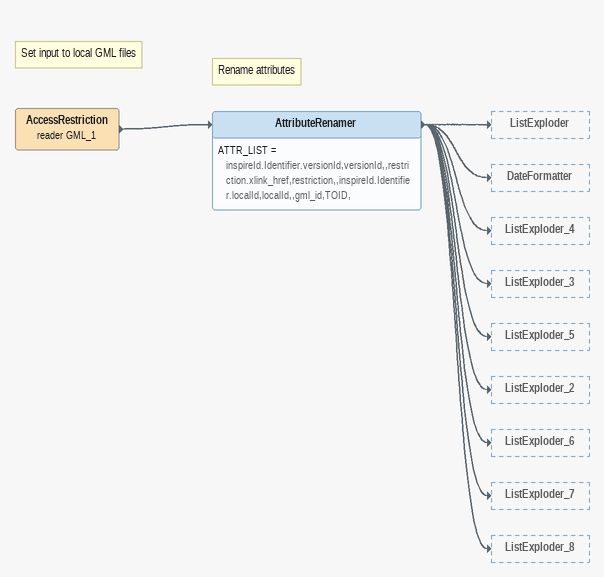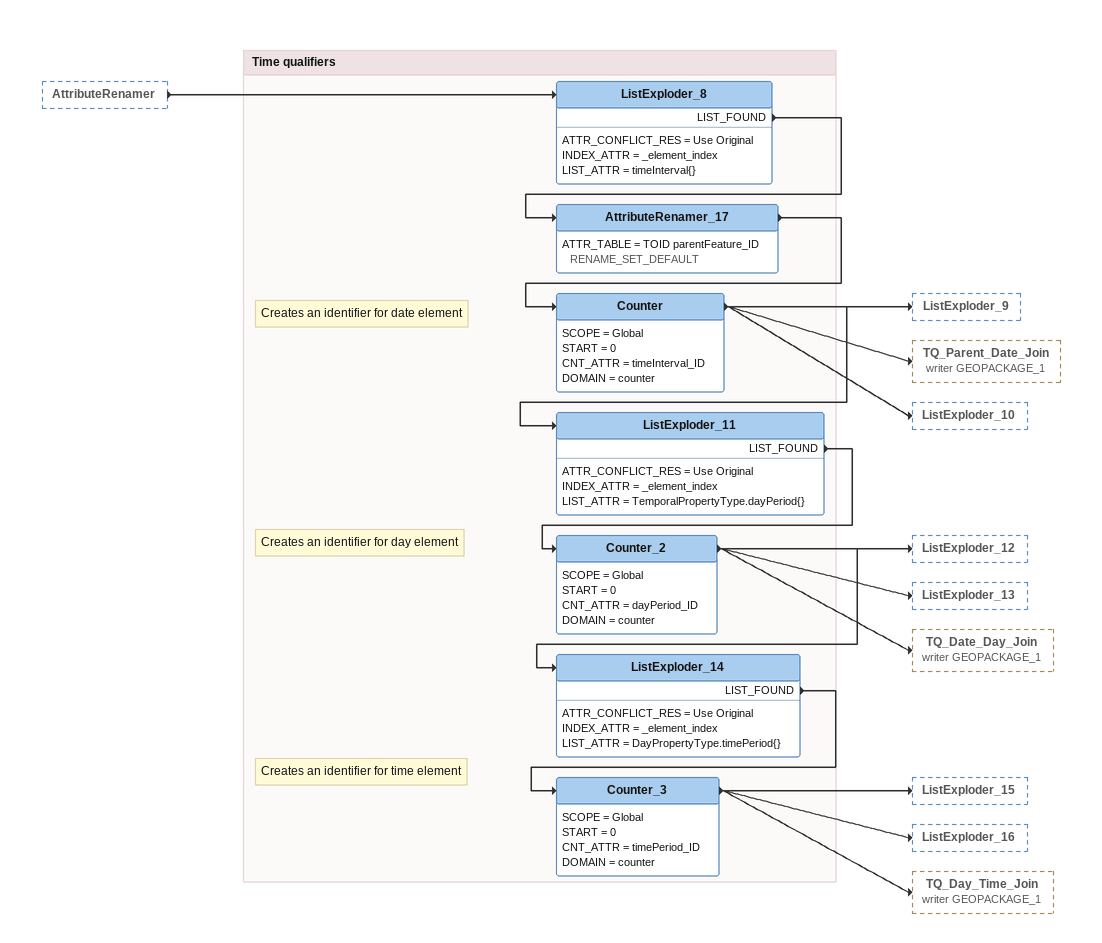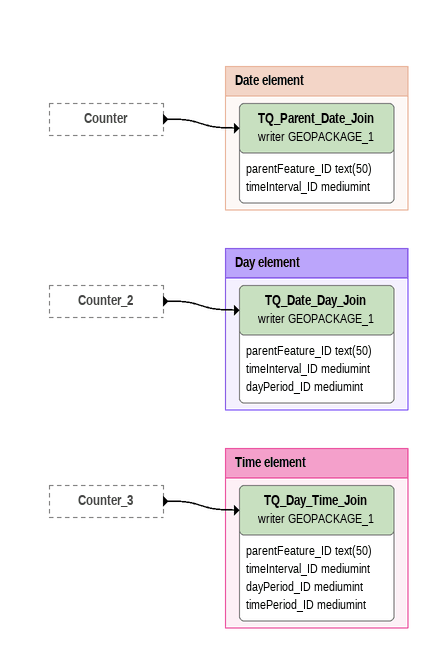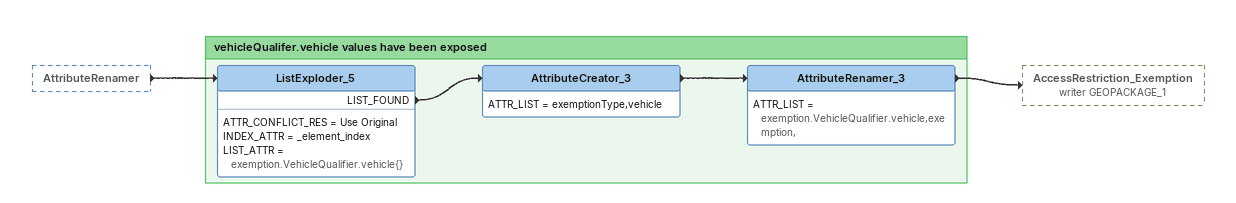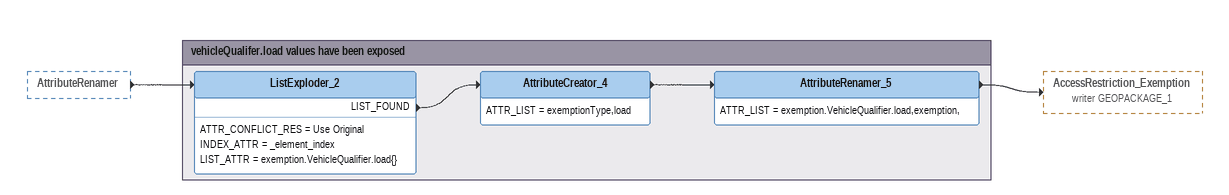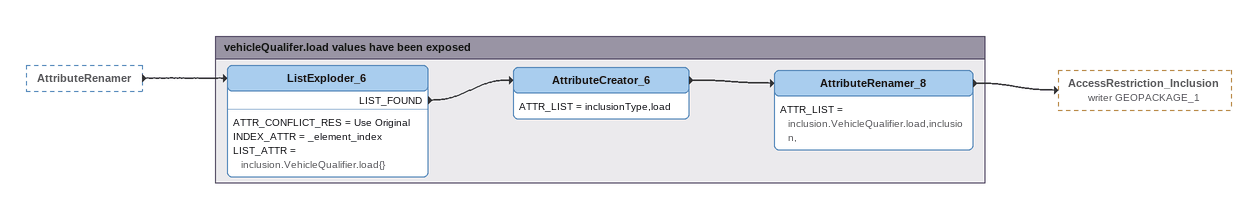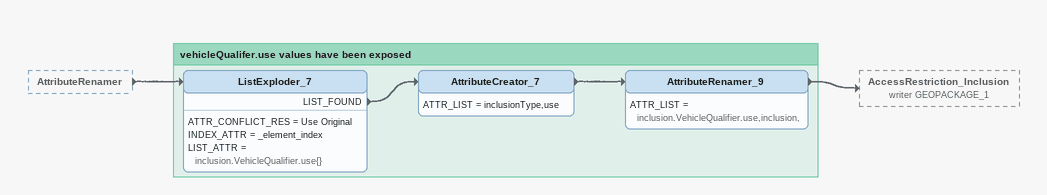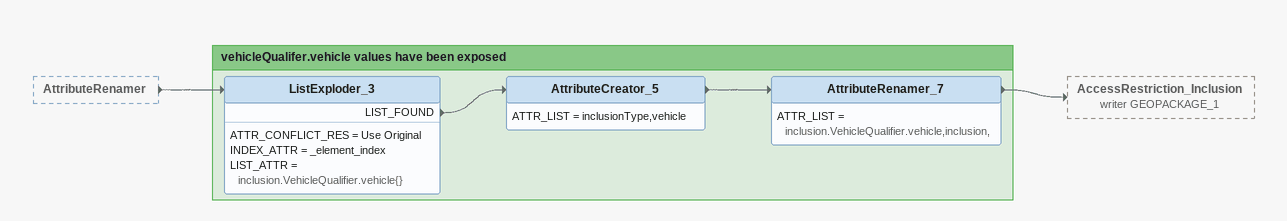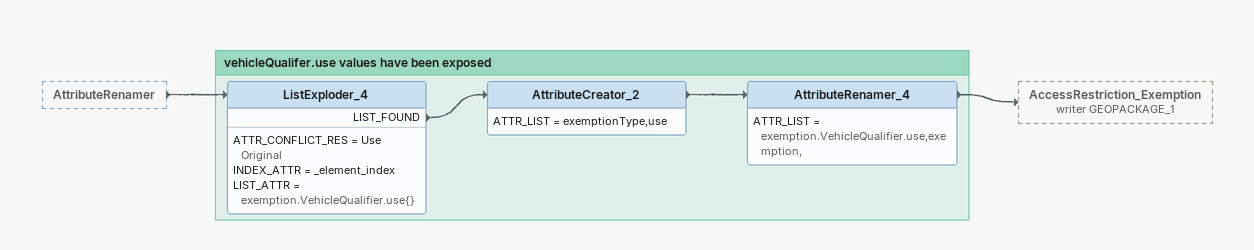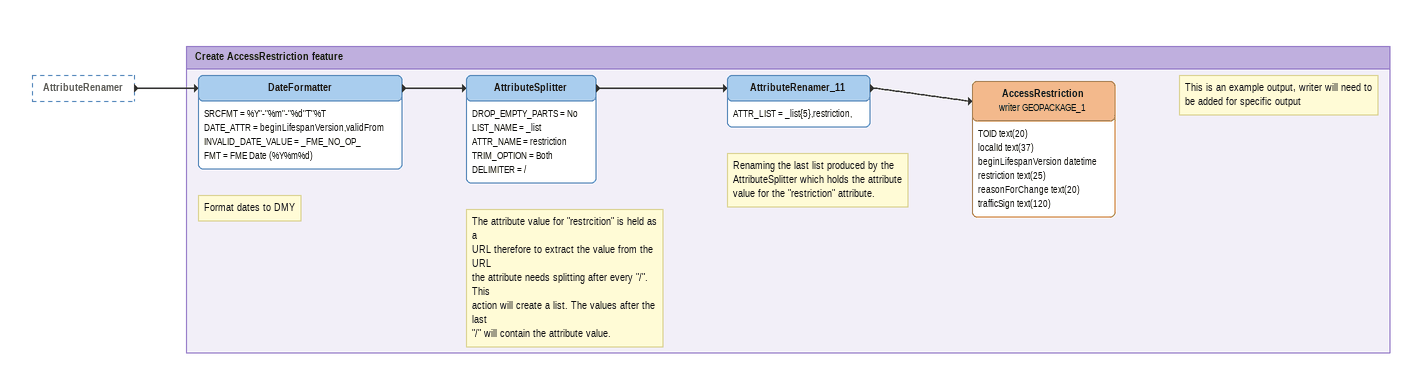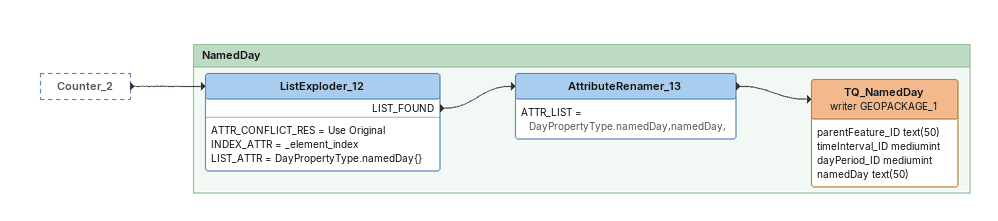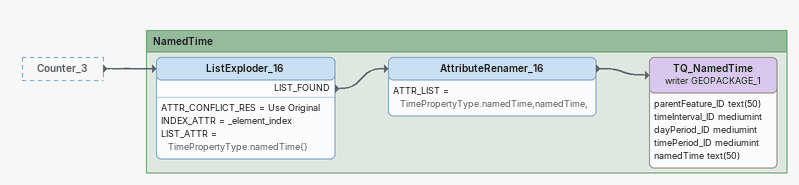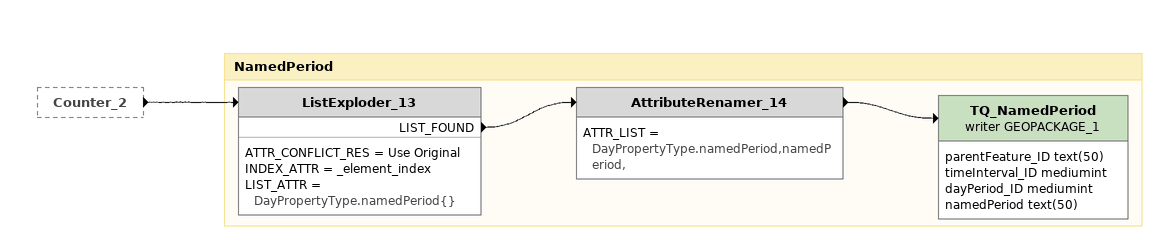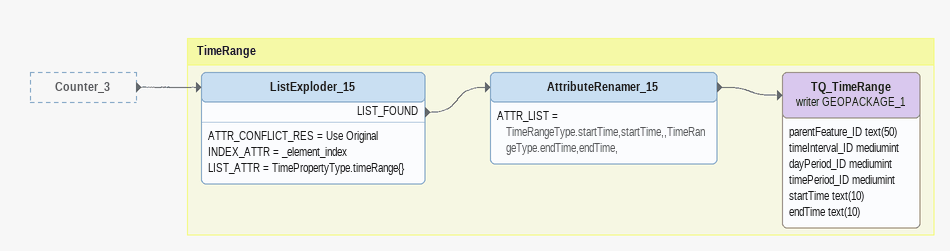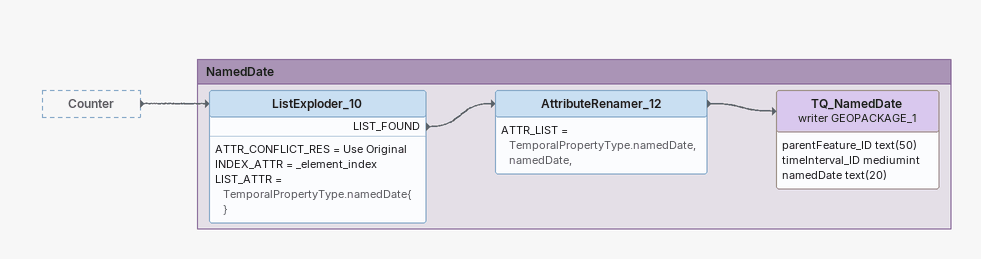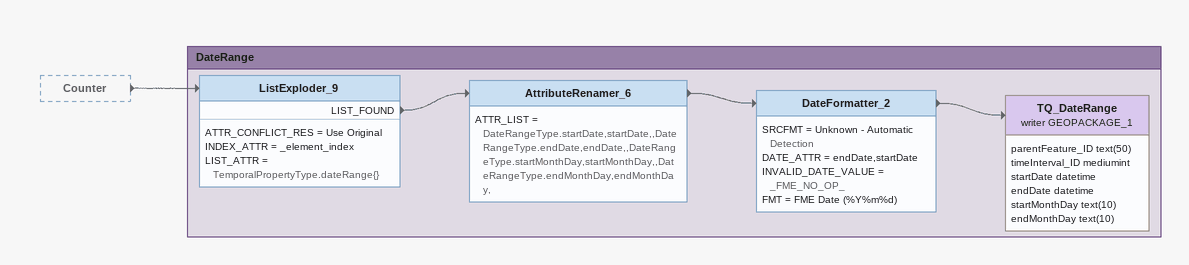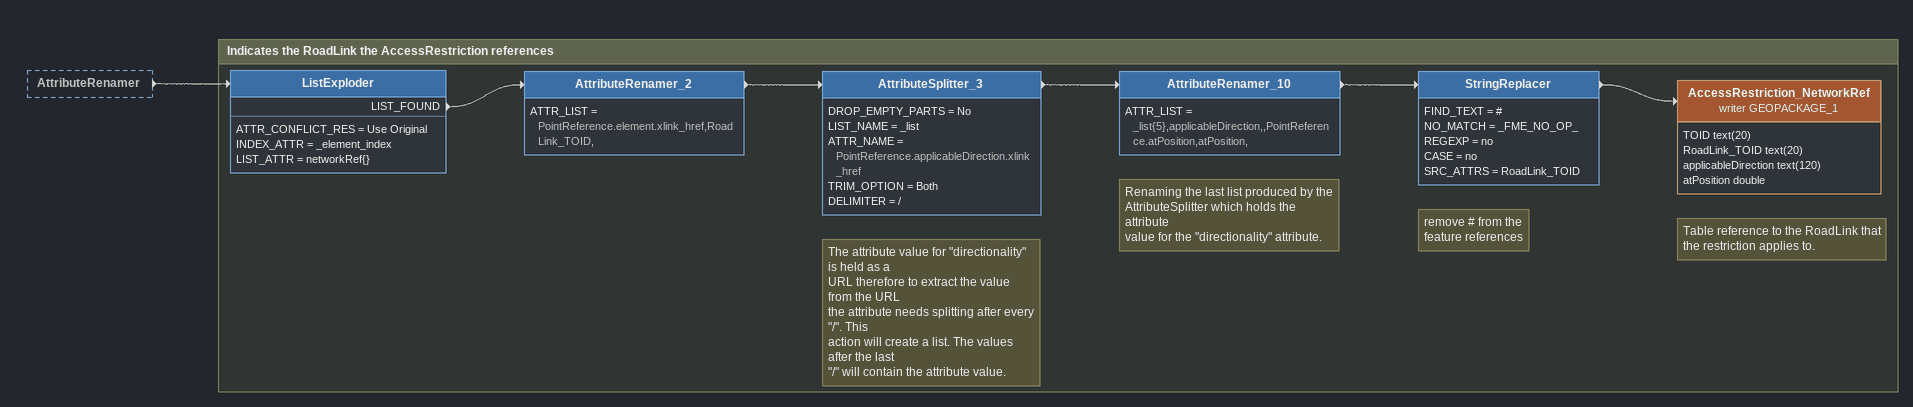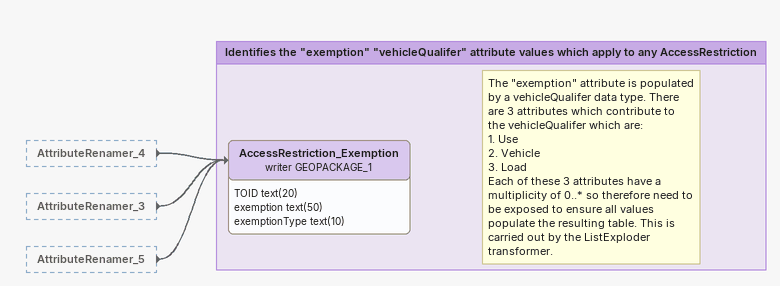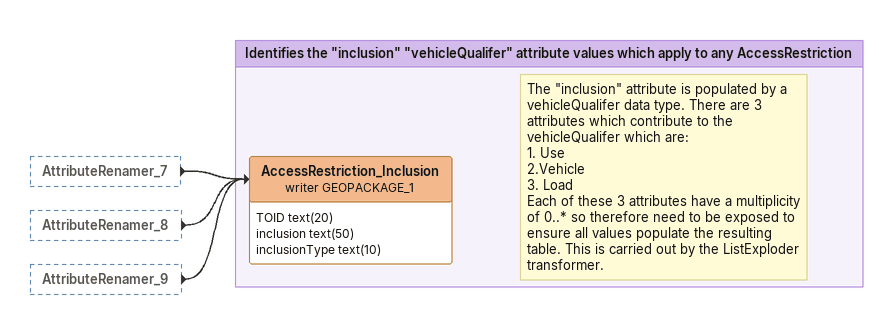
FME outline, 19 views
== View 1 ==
Note: Set input to local GML files
AccessRestriction (reader GML_1)
    -> AttributeRenamer
Note: Rename attributes
AttributeRenamer
    ATTR_LIST = inspireId.Identifier.versionId,versionId,,restriction.xlink_href,restriction,,inspireId.Identifier.localId,localId,,gml_id,TOID,
    -> ListExploder
    -> DateFormatter
    -> ListExploder_4
    -> ListExploder_3
    -> ListExploder_5
    -> ListExploder_2
    -> ListExploder_6
    -> ListExploder_7
    -> ListExploder_8

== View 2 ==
AttributeRenamer [outside]
    -> ListExploder_8

Bookmark: Time qualifiers
ListExploder_8
    ATTR_CONFLICT_RES = Use Original
    INDEX_ATTR = _element_index
    LIST_ATTR = timeInterval{}
    LIST_FOUND -> AttributeRenamer_17
AttributeRenamer_17
    ATTR_TABLE = TOID parentFeature_ID RENAME_SET_DEFAULT
    -> Counter
Note: Creates an identifier for date element
Counter
    SCOPE = Global
    START = 0
    CNT_ATTR = timeInterval_ID
    DOMAIN = counter
    -> ListExploder_9
    -> TQ_Parent_Date_Join (writer GEOPACKAGE_1)
    -> ListExploder_10
    -> ListExploder_11
ListExploder_11
    ATTR_CONFLICT_RES = Use Original
    INDEX_ATTR = _element_index
    LIST_ATTR = TemporalPropertyType.dayPeriod{}
    LIST_FOUND -> Counter_2
Note: Creates an identifier for day element
Counter_2
    SCOPE = Global
    START = 0
    CNT_ATTR = dayPeriod_ID
    DOMAIN = counter
    -> ListExploder_12
    -> ListExploder_13
    -> ListExploder_14
    -> TQ_Date_Day_Join (writer GEOPACKAGE_1)
ListExploder_14
    ATTR_CONFLICT_RES = Use Original
    INDEX_ATTR = _element_index
    LIST_ATTR = DayPropertyType.timePeriod{}
    LIST_FOUND -> Counter_3
Note: Creates an identifier for time element
Counter_3
    SCOPE = Global
    START = 0
    CNT_ATTR = timePeriod_ID
    DOMAIN = counter
    -> ListExploder_15
    -> ListExploder_16
    -> TQ_Day_Time_Join (writer GEOPACKAGE_1)

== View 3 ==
Counter [outside]
    -> TQ_Parent_Date_Join (writer GEOPACKAGE_1)
Counter_2 [outside]
    -> TQ_Date_Day_Join (writer GEOPACKAGE_1)
Counter_3 [outside]
    -> TQ_Day_Time_Join (writer GEOPACKAGE_1)

Bookmark: Date element
TQ_Parent_Date_Join (writer GEOPACKAGE_1)
    attributes: parentFeature_ID text(50), timeInterval_ID mediumint

Bookmark: Day element
TQ_Date_Day_Join (writer GEOPACKAGE_1)
    attributes: parentFeature_ID text(50), timeInterval_ID mediumint, dayPeriod_ID mediumint

Bookmark: Time element
TQ_Day_Time_Join (writer GEOPACKAGE_1)
    attributes: parentFeature_ID text(50), timeInterval_ID mediumint, dayPeriod_ID mediumint, timePeriod_ID mediumint

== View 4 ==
AttributeRenamer [outside]
    -> ListExploder_5

Bookmark: vehicleQualifer.vehicle values have been exposed
ListExploder_5
    ATTR_CONFLICT_RES = Use Original
    INDEX_ATTR = _element_index
    LIST_ATTR = exemption.VehicleQualifier.vehicle{}
    LIST_FOUND -> AttributeCreator_3
AttributeCreator_3
    ATTR_LIST = exemptionType,vehicle
    -> AttributeRenamer_3
AttributeRenamer_3
    ATTR_LIST = exemption.VehicleQualifier.vehicle,exemption,
    -> AccessRestriction_Exemption (writer GEOPACKAGE_1)

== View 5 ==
AttributeRenamer [outside]
    -> ListExploder_2

Bookmark: vehicleQualifer.load values have been exposed
ListExploder_2
    ATTR_CONFLICT_RES = Use Original
    INDEX_ATTR = _element_index
    LIST_ATTR = exemption.VehicleQualifier.load{}
    LIST_FOUND -> AttributeCreator_4
AttributeCreator_4
    ATTR_LIST = exemptionType,load
    -> AttributeRenamer_5
AttributeRenamer_5
    ATTR_LIST = exemption.VehicleQualifier.load,exemption,
    -> AccessRestriction_Exemption (writer GEOPACKAGE_1)

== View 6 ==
AttributeRenamer [outside]
    -> ListExploder_6

Bookmark: vehicleQualifer.load values have been exposed
ListExploder_6
    ATTR_CONFLICT_RES = Use Original
    INDEX_ATTR = _element_index
    LIST_ATTR = inclusion.VehicleQualifier.load{}
    LIST_FOUND -> AttributeCreator_6
AttributeCreator_6
    ATTR_LIST = inclusionType,load
    -> AttributeRenamer_8
AttributeRenamer_8
    ATTR_LIST = inclusion.VehicleQualifier.load,inclusion,
    -> AccessRestriction_Inclusion (writer GEOPACKAGE_1)

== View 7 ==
AttributeRenamer [outside]
    -> ListExploder_7

Bookmark: vehicleQualifer.use values have been exposed
ListExploder_7
    ATTR_CONFLICT_RES = Use Original
    INDEX_ATTR = _element_index
    LIST_ATTR = inclusion.VehicleQualifier.use{}
    LIST_FOUND -> AttributeCreator_7
AttributeCreator_7
    ATTR_LIST = inclusionType,use
    -> AttributeRenamer_9
AttributeRenamer_9
    ATTR_LIST = inclusion.VehicleQualifier.use,inclusion,
    -> AccessRestriction_Inclusion (writer GEOPACKAGE_1)

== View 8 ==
AttributeRenamer [outside]
    -> ListExploder_3

Bookmark: vehicleQualifer.vehicle values have been exposed
ListExploder_3
    ATTR_CONFLICT_RES = Use Original
    INDEX_ATTR = _element_index
    LIST_ATTR = inclusion.VehicleQualifier.vehicle{}
    LIST_FOUND -> AttributeCreator_5
AttributeCreator_5
    ATTR_LIST = inclusionType,vehicle
    -> AttributeRenamer_7
AttributeRenamer_7
    ATTR_LIST = inclusion.VehicleQualifier.vehicle,inclusion,
    -> AccessRestriction_Inclusion (writer GEOPACKAGE_1)

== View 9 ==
AttributeRenamer [outside]
    -> ListExploder_4

Bookmark: vehicleQualifer.use values have been exposed
ListExploder_4
    ATTR_CONFLICT_RES = Use Original
    INDEX_ATTR = _element_index
    LIST_ATTR = exemption.VehicleQualifier.use{}
    LIST_FOUND -> AttributeCreator_2
AttributeCreator_2
    ATTR_LIST = exemptionType,use
    -> AttributeRenamer_4
AttributeRenamer_4
    ATTR_LIST = exemption.VehicleQualifier.use,exemption,
    -> AccessRestriction_Exemption (writer GEOPACKAGE_1)

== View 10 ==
AttributeRenamer [outside]
    -> DateFormatter

Bookmark: Create AccessRestriction feature
Note: Format dates to DMY
DateFormatter
    SRCFMT = %Y"-"%m"-"%d"T"%T
    DATE_ATTR = beginLifespanVersion,validFrom
    INVALID_DATE_VALUE = _FME_NO_OP_
    FMT = FME Date (%Y%m%d)
    -> AttributeSplitter
Note: The attribute value for "restrcition" is held as a / URL therefore to extract the value from the URL / the attribute needs splitting after every "/". This / action will create a list. The values after the last / "/" will contain the attribute value.
AttributeSplitter
    DROP_EMPTY_PARTS = No
    LIST_NAME = _list
    ATTR_NAME = restriction
    TRIM_OPTION = Both
    DELIMITER = /
    -> AttributeRenamer_11
Note: Renaming the last list produced by the / AttributeSplitter which holds the attribute / value for the "restriction" attribute.
AttributeRenamer_11
    ATTR_LIST = _list{5},restriction,
    -> AccessRestriction (writer GEOPACKAGE_1)
Note: This is an example output, writer will need to be added for specific output
AccessRestriction (writer GEOPACKAGE_1)
    attributes: TOID text(20), localId text(37), beginLifespanVersion datetime, restriction text(25), reasonForChange text(20), trafficSign text(120)

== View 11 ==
Counter_2 [outside]
    -> ListExploder_12

Bookmark: NamedDay
ListExploder_12
    ATTR_CONFLICT_RES = Use Original
    INDEX_ATTR = _element_index
    LIST_ATTR = DayPropertyType.namedDay{}
    LIST_FOUND -> AttributeRenamer_13
AttributeRenamer_13
    ATTR_LIST = DayPropertyType.namedDay,namedDay,
    -> TQ_NamedDay (writer GEOPACKAGE_1)
TQ_NamedDay (writer GEOPACKAGE_1)
    attributes: parentFeature_ID text(50), timeInterval_ID mediumint, dayPeriod_ID mediumint, namedDay text(50)

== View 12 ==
Counter_3 [outside]
    -> ListExploder_16

Bookmark: NamedTime
ListExploder_16
    ATTR_CONFLICT_RES = Use Original
    INDEX_ATTR = _element_index
    LIST_ATTR = TimePropertyType.namedTime{}
    LIST_FOUND -> AttributeRenamer_16
AttributeRenamer_16
    ATTR_LIST = TimePropertyType.namedTime,namedTime,
    -> TQ_NamedTime (writer GEOPACKAGE_1)
TQ_NamedTime (writer GEOPACKAGE_1)
    attributes: parentFeature_ID text(50), timeInterval_ID mediumint, dayPeriod_ID mediumint, timePeriod_ID mediumint, namedTime text(50)

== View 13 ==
Counter_2 [outside]
    -> ListExploder_13

Bookmark: NamedPeriod
ListExploder_13
    ATTR_CONFLICT_RES = Use Original
    INDEX_ATTR = _element_index
    LIST_ATTR = DayPropertyType.namedPeriod{}
    LIST_FOUND -> AttributeRenamer_14
AttributeRenamer_14
    ATTR_LIST = DayPropertyType.namedPeriod,namedPeriod,
    -> TQ_NamedPeriod (writer GEOPACKAGE_1)
TQ_NamedPeriod (writer GEOPACKAGE_1)
    attributes: parentFeature_ID text(50), timeInterval_ID mediumint, dayPeriod_ID mediumint, namedPeriod text(50)

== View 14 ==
Counter_3 [outside]
    -> ListExploder_15

Bookmark: TimeRange
ListExploder_15
    ATTR_CONFLICT_RES = Use Original
    INDEX_ATTR = _element_index
    LIST_ATTR = TimePropertyType.timeRange{}
    LIST_FOUND -> AttributeRenamer_15
AttributeRenamer_15
    ATTR_LIST = TimeRangeType.startTime,startTime,,TimeRangeType.endTime,endTime,
    -> TQ_TimeRange (writer GEOPACKAGE_1)
TQ_TimeRange (writer GEOPACKAGE_1)
    attributes: parentFeature_ID text(50), timeInterval_ID mediumint, dayPeriod_ID mediumint, timePeriod_ID mediumint, startTime text(10), endTime text(10)

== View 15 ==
Counter [outside]
    -> ListExploder_10

Bookmark: NamedDate
ListExploder_10
    ATTR_CONFLICT_RES = Use Original
    INDEX_ATTR = _element_index
    LIST_ATTR = TemporalPropertyType.namedDate{}
    LIST_FOUND -> AttributeRenamer_12
AttributeRenamer_12
    ATTR_LIST = TemporalPropertyType.namedDate,namedDate,
    -> TQ_NamedDate (writer GEOPACKAGE_1)
TQ_NamedDate (writer GEOPACKAGE_1)
    attributes: parentFeature_ID text(50), timeInterval_ID mediumint, namedDate text(20)

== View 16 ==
Counter [outside]
    -> ListExploder_9

Bookmark: DateRange
ListExploder_9
    ATTR_CONFLICT_RES = Use Original
    INDEX_ATTR = _element_index
    LIST_ATTR = TemporalPropertyType.dateRange{}
    LIST_FOUND -> AttributeRenamer_6
AttributeRenamer_6
    ATTR_LIST = DateRangeType.startDate,startDate,,DateRangeType.endDate,endDate,,DateRangeType.startMonthDay,startMonthDay,,DateRangeType.endMonthDay,endMonthDay,
    -> DateFormatter_2
DateFormatter_2
    SRCFMT = Unknown - Automatic Detection
    DATE_ATTR = endDate,startDate
    INVALID_DATE_VALUE = _FME_NO_OP_
    FMT = FME Date (%Y%m%d)
    -> TQ_DateRange (writer GEOPACKAGE_1)
TQ_DateRange (writer GEOPACKAGE_1)
    attributes: parentFeature_ID text(50), timeInterval_ID mediumint, startDate datetime, endDate datetime, startMonthDay text(10), endMonthDay text(10)

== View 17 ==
AttributeRenamer [outside]
    -> ListExploder

Bookmark: Indicates the RoadLink the AccessRestriction references
ListExploder
    ATTR_CONFLICT_RES = Use Original
    INDEX_ATTR = _element_index
    LIST_ATTR = networkRef{}
    LIST_FOUND -> AttributeRenamer_2
AttributeRenamer_2
    ATTR_LIST = PointReference.element.xlink_href,RoadLink_TOID,
    -> AttributeSplitter_3
Note: The attribute value for "directionality" is held as a / URL therefore to extract the value from the URL / the attribute needs splitting after every "/". This / action will create a list. The values after the last / "/" will contain the attribute value.
AttributeSplitter_3
    DROP_EMPTY_PARTS = No
    LIST_NAME = _list
    ATTR_NAME = PointReference.applicableDirection.xlink_href
    TRIM_OPTION = Both
    DELIMITER = /
    -> AttributeRenamer_10
Note: Renaming the last list produced by the / AttributeSplitter which holds the attribute / value for the "directionality" attribute.
AttributeRenamer_10
    ATTR_LIST = _list{5},applicableDirection,,PointReference.atPosition,atPosition,
    -> StringReplacer
Note: remove # from the / feature references
StringReplacer
    FIND_TEXT = #
    NO_MATCH = _FME_NO_OP_
    REGEXP = no
    CASE = no
    SRC_ATTRS = RoadLink_TOID
    -> AccessRestriction_NetworkRef (writer GEOPACKAGE_1)
Note: Table reference to the RoadLink that the restriction applies to.
AccessRestriction_NetworkRef (writer GEOPACKAGE_1)
    attributes: TOID text(20), RoadLink_TOID text(20), applicableDirection text(120), atPosition double

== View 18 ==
AttributeRenamer_4 [outside]
    -> AccessRestriction_Exemption (writer GEOPACKAGE_1)
AttributeRenamer_3 [outside]
    -> AccessRestriction_Exemption (writer GEOPACKAGE_1)
AttributeRenamer_5 [outside]
    -> AccessRestriction_Exemption (writer GEOPACKAGE_1)

Bookmark: Identifies the "exemption" "vehicleQualifer" attribute values which apply to any AccessRestriction
Note: The "exemption" attribute is populated by a vehicleQualifer data type. There are 3 attributes which contribute to the vehicleQualifer which are: / 1. Use / 2. Vehicle / 3. Load / Each of these 3 attributes have a multiplicity of 0..* so therefore need to be exposed to ensure all values populate the resulting table. This is carried out by the ListExploder transformer.
AccessRestriction_Exemption (writer GEOPACKAGE_1)
    attributes: TOID text(20), exemption text(50), exemptionType text(10)

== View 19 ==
AttributeRenamer_7 [outside]
    -> AccessRestriction_Inclusion (writer GEOPACKAGE_1)
AttributeRenamer_8 [outside]
    -> AccessRestriction_Inclusion (writer GEOPACKAGE_1)
AttributeRenamer_9 [outside]
    -> AccessRestriction_Inclusion (writer GEOPACKAGE_1)

Bookmark: Identifies the "inclusion" "vehicleQualifer" attribute values which apply to any AccessRestriction
Note: The "inclusion" attribute is populated by a vehicleQualifer data type. There are 3 attributes which contribute to the vehicleQualifer which are: / 1. Use / 2.Vehicle / 3. Load / Each of these 3 attributes have a multiplicity of 0..* so therefore need to be exposed to ensure all values populate the resulting table. This is carried out by the ListExploder transformer.
AccessRestriction_Inclusion (writer GEOPACKAGE_1)
    attributes: TOID text(20), inclusion text(50), inclusionType text(10)
